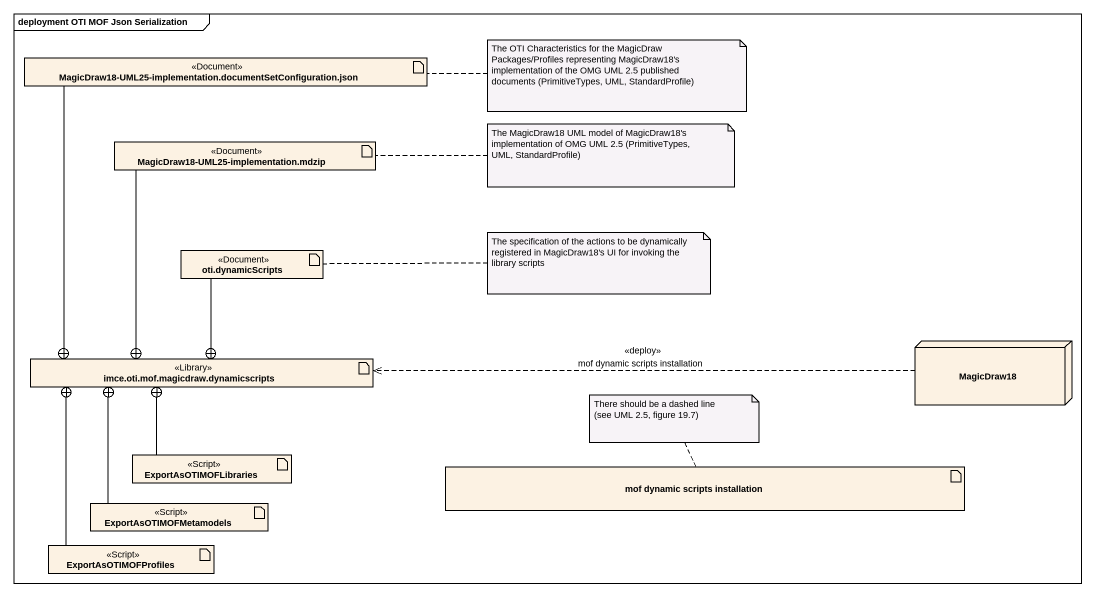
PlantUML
@startuml
mainframe deployment OTI MOF Json Serialization
artifact "MagicDraw18-UML25-implementation.documentSetConfiguration.json" as MagicDraw18_UML25 <<Document>>
artifact "MagicDraw18-UML25-implementation.mdzip" as MagicDraw18_UML25_2 <<Document>>
artifact "oti.dynamicScripts" as oti_dynamicScripts <<Document>>
node MagicDraw18
artifact "imce.oti.mof.magicdraw.dynamicscripts" as imce_oti_mof_magicdraw <<Library>>
artifact ExportAsOTIMOFLibraries <<Script>>
artifact "mof dynamic scripts installation" as mof_dynamic_scripts
artifact ExportAsOTIMOFMetamodels <<Script>>
artifact ExportAsOTIMOFProfiles <<Script>>
MagicDraw18_UML25 --+ imce_oti_mof_magicdraw
MagicDraw18_UML25_2 --+ imce_oti_mof_magicdraw
oti_dynamicScripts --+ imce_oti_mof_magicdraw
MagicDraw18 .left.> imce_oti_mof_magicdraw : <<deploy>>\nmof dynamic scripts installation
ExportAsOTIMOFLibraries -up-+ imce_oti_mof_magicdraw
ExportAsOTIMOFMetamodels -up-+ imce_oti_mof_magicdraw
ExportAsOTIMOFProfiles -up-+ imce_oti_mof_magicdraw
note right of MagicDraw18_UML25 : The OTI Characteristics for the MagicDraw Packages/Profiles representing MagicDraw18's implementation of the OMG UML 2.5 published documents (PrimitiveTypes, UML, StandardProfile)
note right of MagicDraw18_UML25_2 : The MagicDraw18 UML model of MagicDraw18's implementation of OMG UML 2.5 (PrimitiveTypes, UML, StandardProfile)
note right of oti_dynamicScripts : The specification of the actions to be dynamically registered in MagicDraw18's UI for invoking the library scripts
note top of mof_dynamic_scripts
  There should be a dashed line
  (see UML 2.5, figure 19.7)
end note
@enduml
